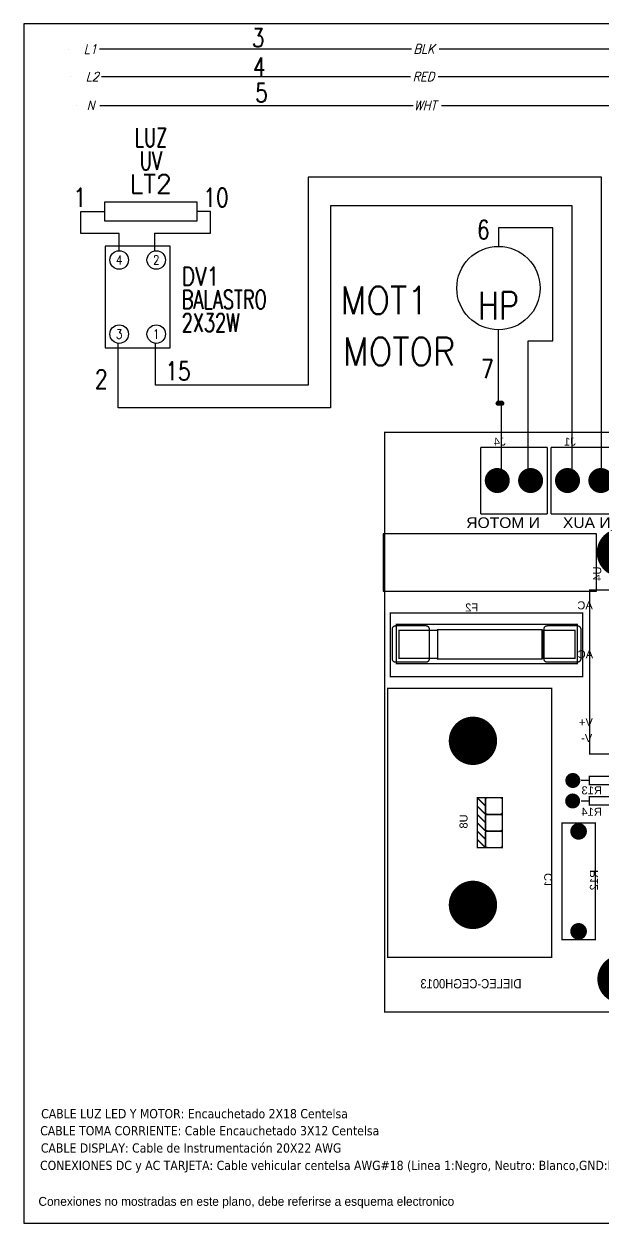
# Model space of a CAD drawing. Header units: inches. Extents: x 15 to 148, y 10 to 111.
# Drawn here: x 126.91 to 134.72, y 94.57 to 110.76 of the extents above; entities that cross this region are included whole.
import ezdxf
from ezdxf.enums import TextEntityAlignment as Align

# ---------------------------------------------------------------- set-up
doc = ezdxf.new("R2010")
doc.units = ezdxf.units.IN
doc.header["$MEASUREMENT"] = 0
for name, color, linetype in [('BLK_12AWG', 7, 'Continuous'), ('DESC', 1, 'Continuous'), ('MISC', 250, 'Continuous'), ('SYMS', 7, 'Continuous'), ('TAGS', 250, 'Continuous'), ('TERMS', 250, 'Continuous'), ('WIREFIXED', 7, 'Continuous')]:
    doc.layers.add(name, color=color, linetype=linetype)
doc.styles.add('SLDTEXTSTYLE0', font='tahoma.ttf')
doc.styles.add('WD', font='romans.shx')

# ---------------------------------------------------------------- blocks, each defined once
blk = doc.blocks.new('HT0_LGENERIC')
at = {"style": 'WD', "oblique": 15, "width": 0.9}
blk.add_attdef('COLOR', text='', height=0.125, dxfattribs=at).set_placement((0, 0), align=Align.MIDDLE_CENTER)
at = {"color": 7, "style": 'WD'}
for tag, p in [('X4_TINY_DOT_DONT_REMOVE', (-0.125, 0)), ('X1_TINY_DOT_DONT_REMOVE', (0.125, 0))]:
    blk.add_attdef(tag, p, '', height=0.0001, dxfattribs=at)
at = {"style": 'WD', "flags": 1}
for tag, p in [('X4TERM01', (-0.125, 0)), ('X1TERM01', (0.125, 0))]:
    blk.add_attdef(tag, p, '', height=0.01, dxfattribs=at)
blk = doc.blocks.new('EPAD')
at = {"const_width": 0.5}
blk.add_lwpolyline([(-0.25, 0, 1), (0.25, 0, 1)], format="xyb", close=True, dxfattribs=at)
blk = doc.blocks.new('CEGHSD')
at = {"const_width": 0.008}
for points in [[(131.8246, 99.4561), (137.1636, 99.4561), (137.1636, 102.9325), (131.8246, 102.9325), (131.8246, 99.4561)], [(131.8246, 99.4561), (137.1636, 99.4561), (137.1636, 102.9325), (131.8246, 102.9325), (131.8246, 99.4561)], [(131.8246, 99.4561), (137.1636, 99.4561), (137.1636, 102.9325), (131.8246, 102.9325), (131.8246, 99.4561)], [(132.4008, 102.8441), (132.4008, 102.4441)], [(132.4008, 102.8441), (132.8008, 102.8441)], [(132.4008, 102.8441), (132.4008, 102.4441)], [(132.4008, 102.8441), (132.8008, 102.8441)], [(132.4008, 102.8441), (132.4008, 102.4441)], [(132.4008, 102.8441), (132.8008, 102.8441)], [(132.8008, 102.8441), (132.8008, 102.4441)], [(132.8008, 102.8441), (132.8008, 102.4441)], [(132.8008, 102.8441), (132.8008, 102.4441)], [(132.8221, 102.8441), (132.8221, 102.4441)], [(132.8221, 102.8441), (133.2221, 102.8441)], [(132.8221, 102.8441), (132.8221, 102.4441)], [(132.8221, 102.8441), (133.2221, 102.8441)], [(132.8221, 102.8441), (132.8221, 102.4441)], [(132.8221, 102.8441), (133.2221, 102.8441)], [(132.4008, 102.4441), (132.8008, 102.4441)], [(132.4008, 102.4441), (132.8008, 102.4441)], [(132.4008, 102.4441), (132.8008, 102.4441)], [(132.8221, 102.4441), (133.2221, 102.4441)], [(132.8221, 102.4441), (133.2221, 102.4441)], [(132.8221, 102.4441), (133.2221, 102.4441)], [(133.0559, 101.0039), (133.2843, 101.0039), (133.2843, 101.9864), (133.0559, 101.9864), (133.0559, 101.0039)], [(133.0559, 101.0039), (133.2843, 101.0039), (133.2843, 101.9864), (133.0559, 101.9864), (133.0559, 101.0039)], [(133.0559, 101.0039), (133.2843, 101.0039), (133.2843, 101.9864), (133.0559, 101.9864), (133.0559, 101.0039)], [(131.8598, 101.4665), (133.0134, 101.4665), (133.0134, 101.8484), (131.8598, 101.8484), (131.8598, 101.4665)], [(131.8598, 101.4665), (133.0134, 101.4665), (133.0134, 101.8484), (131.8598, 101.8484), (131.8598, 101.4665)], [(131.8598, 101.4665), (133.0134, 101.4665), (133.0134, 101.8484), (131.8598, 101.8484), (131.8598, 101.4665)], [(131.8953, 101.5452), (132.9819, 101.5452), (132.9819, 101.7815), (131.8953, 101.7815), (131.8953, 101.5452)], [(131.8953, 101.5452), (132.9819, 101.5452), (132.9819, 101.7815), (131.8953, 101.7815), (131.8953, 101.5452)], [(131.8953, 101.5452), (132.9819, 101.5452), (132.9819, 101.7815), (131.8953, 101.7815), (131.8953, 101.5452)], [(131.911, 101.5767), (132.1433, 101.5767), (132.1433, 101.746), (131.911, 101.746), (131.911, 101.5767)], [(131.911, 101.5767), (132.1433, 101.5767), (132.1433, 101.746), (131.911, 101.746), (131.911, 101.5767)], [(131.911, 101.5767), (132.1433, 101.5767), (132.1433, 101.746), (131.911, 101.746), (131.911, 101.5767)], [(132.1433, 101.5728), (132.7693, 101.5728), (132.7693, 101.75), (132.1433, 101.75), (132.1433, 101.5728)], [(132.1433, 101.5728), (132.7693, 101.5728), (132.7693, 101.75), (132.1433, 101.75), (132.1433, 101.5728)], [(132.1433, 101.5728), (132.7693, 101.5728), (132.7693, 101.75), (132.1433, 101.75), (132.1433, 101.5728)], [(132.7732, 101.5767), (132.9661, 101.5767), (132.9661, 101.746), (132.7732, 101.746), (132.7732, 101.5767)], [(132.7732, 101.5767), (132.9661, 101.5767), (132.9661, 101.746), (132.7732, 101.746), (132.7732, 101.5767)], [(132.7732, 101.5767), (132.9661, 101.5767), (132.9661, 101.746), (132.7732, 101.746), (132.7732, 101.5767)], [(131.8431, 99.7833), (132.8273, 99.7833), (132.8273, 101.3974), (131.8431, 101.3974), (131.8431, 99.7833)], [(131.8431, 99.7833), (132.8273, 99.7833), (132.8273, 101.3974), (131.8431, 101.3974), (131.8431, 99.7833)], [(131.8431, 99.7833), (132.8273, 99.7833), (132.8273, 101.3974), (131.8431, 101.3974), (131.8431, 99.7833)], [(133.0539, 100.8196), (133.3539, 100.8196), (133.3539, 100.8696), (133.0539, 100.8696), (133.0539, 100.8196)], [(133.0539, 100.8196), (133.3539, 100.8196), (133.3539, 100.8696), (133.0539, 100.8696), (133.0539, 100.8196)], [(133.0539, 100.8196), (133.3539, 100.8196), (133.3539, 100.8696), (133.0539, 100.8696), (133.0539, 100.8196)], [(133.0539, 100.8446), (133.0039, 100.8446)], [(133.0539, 100.8446), (133.0039, 100.8446)], [(133.0539, 100.8446), (133.0039, 100.8446)], [(132.4304, 100.4415), (132.5304, 100.4415), (132.5304, 100.7415), (132.4304, 100.7415), (132.4304, 100.4415), (132.3804, 100.4415), (132.3804, 100.7415), (132.4304, 100.7415)], [(132.4304, 100.6915), (132.3804, 100.7415)], [(132.4304, 100.4415), (132.5304, 100.4415), (132.5304, 100.7415), (132.4304, 100.7415), (132.4304, 100.4415), (132.3804, 100.4415), (132.3804, 100.7415), (132.4304, 100.7415)], [(132.4304, 100.6915), (132.3804, 100.7415)], [(132.4304, 100.4415), (132.5304, 100.4415), (132.5304, 100.7415), (132.4304, 100.7415), (132.4304, 100.4415), (132.3804, 100.4415), (132.3804, 100.7415), (132.4304, 100.7415)], [(132.4304, 100.6915), (132.3804, 100.7415)], [(133.0029, 100.7216), (133.0529, 100.7216)], [(133.0029, 100.7216), (133.0529, 100.7216)], [(133.0029, 100.7216), (133.0529, 100.7216)], [(133.0529, 100.6966), (133.3529, 100.6966), (133.3529, 100.7466), (133.0529, 100.7466), (133.0529, 100.6966)], [(133.0529, 100.6966), (133.3529, 100.6966), (133.3529, 100.7466), (133.0529, 100.7466), (133.0529, 100.6966)], [(133.0529, 100.6966), (133.3529, 100.6966), (133.3529, 100.7466), (133.0529, 100.7466), (133.0529, 100.6966)], [(132.4304, 100.6415), (132.3804, 100.6915)], [(132.4304, 100.6415), (132.3804, 100.6915)], [(132.4304, 100.6415), (132.3804, 100.6915)], [(132.4304, 100.5915), (132.3804, 100.6415)], [(132.4304, 100.5915), (132.3804, 100.6415)], [(132.4304, 100.5915), (132.3804, 100.6415)], [(132.4304, 100.5415), (132.3804, 100.5915)], [(132.4304, 100.5415), (132.3804, 100.5915)], [(132.4304, 100.5415), (132.3804, 100.5915)], [(132.8884, 99.8893), (133.0884, 99.8893), (133.0884, 100.5893), (132.8884, 100.5893), (132.8884, 99.8893)], [(132.8884, 99.8893), (133.0884, 99.8893), (133.0884, 100.5893), (132.8884, 100.5893), (132.8884, 99.8893)], [(132.8884, 99.8893), (133.0884, 99.8893), (133.0884, 100.5893), (132.8884, 100.5893), (132.8884, 99.8893)], [(132.4304, 100.4915), (132.3804, 100.5415)], [(132.4304, 100.4915), (132.3804, 100.5415)], [(132.4304, 100.4915), (132.3804, 100.5415)], [(132.4304, 100.4415), (132.3804, 100.4915)], [(132.4304, 100.4415), (132.3804, 100.4915)], [(132.4304, 100.4415), (132.3804, 100.4915)]]:
    blk.add_lwpolyline(points, dxfattribs=at)
blk.add_lwpolyline([(131.8167, 101.9811), (133.0951, 101.9811), (133.0951, 102.3248), (131.8167, 102.3248), (131.8167, 101.9811)])
for points in [[(131.8919, 101.7734), (132.0719, 101.7734), (132.0739, 101.7733), (132.076, 101.773), (132.0779, 101.7725), (132.0797, 101.7718), (132.0815, 101.771), (132.0831, 101.77), (132.0847, 101.7689), (132.0861, 101.7676), (132.0874, 101.7662), (132.0885, 101.7646), (132.0895, 101.763), (132.0903, 101.7612), (132.091, 101.7594), (132.0915, 101.7574), (132.0918, 101.7554), (132.0919, 101.7534), (132.0919, 101.5734), (132.0918, 101.5713), (132.0915, 101.5693), (132.091, 101.5673), (132.0903, 101.5655), (132.0895, 101.5637), (132.0885, 101.5621), (132.0874, 101.5605), (132.0861, 101.5591), (132.0847, 101.5579), (132.0831, 101.5567), (132.0815, 101.5557), (132.0797, 101.5549), (132.0779, 101.5542), (132.076, 101.5538), (132.0739, 101.5535), (132.0719, 101.5534), (131.8919, 101.5534), (131.8898, 101.5535), (131.8878, 101.5538), (131.8858, 101.5542), (131.884, 101.5549), (131.8822, 101.5557), (131.8806, 101.5567), (131.8791, 101.5579), (131.8776, 101.5591), (131.8764, 101.5605), (131.8752, 101.5621), (131.8742, 101.5637), (131.8734, 101.5655), (131.8727, 101.5673), (131.8723, 101.5693), (131.872, 101.5713), (131.8719, 101.5734), (131.8719, 101.7534), (131.872, 101.7554), (131.8723, 101.7574), (131.8727, 101.7594), (131.8734, 101.7612), (131.8742, 101.763), (131.8752, 101.7646), (131.8764, 101.7662), (131.8776, 101.7676), (131.8791, 101.7689), (131.8806, 101.77), (131.8822, 101.771), (131.884, 101.7718), (131.8858, 101.7725), (131.8878, 101.773), (131.8898, 101.7733), (131.8919, 101.7734)], [(132.8013, 101.7734), (132.9813, 101.7734), (132.9834, 101.7733), (132.9854, 101.773), (132.9873, 101.7725), (132.9892, 101.7718), (132.9909, 101.771), (132.9926, 101.77), (132.9941, 101.7689), (132.9955, 101.7676), (132.9968, 101.7662), (132.998, 101.7646), (132.9989, 101.763), (132.9998, 101.7612), (133.0004, 101.7594), (133.0009, 101.7574), (133.0012, 101.7554), (133.0013, 101.7534), (133.0013, 101.5734), (133.0012, 101.5713), (133.0009, 101.5693), (133.0004, 101.5673), (132.9998, 101.5655), (132.9989, 101.5637), (132.998, 101.5621), (132.9968, 101.5605), (132.9955, 101.5591), (132.9941, 101.5579), (132.9926, 101.5567), (132.9909, 101.5557), (132.9892, 101.5549), (132.9873, 101.5542), (132.9854, 101.5538), (132.9834, 101.5535), (132.9813, 101.5534), (132.8013, 101.5534), (132.7992, 101.5535), (132.7972, 101.5538), (132.7953, 101.5542), (132.7934, 101.5549), (132.7917, 101.5557), (132.79, 101.5567), (132.7885, 101.5579), (132.7871, 101.5591), (132.7858, 101.5605), (132.7847, 101.5621), (132.7837, 101.5637), (132.7829, 101.5655), (132.7822, 101.5673), (132.7817, 101.5693), (132.7814, 101.5713), (132.7813, 101.5734), (132.7813, 101.7534), (132.7814, 101.7554), (132.7817, 101.7574), (132.7822, 101.7594), (132.7829, 101.7612), (132.7837, 101.763), (132.7847, 101.7646), (132.7858, 101.7662), (132.7871, 101.7676), (132.7885, 101.7689), (132.79, 101.77), (132.7917, 101.771), (132.7934, 101.7718), (132.7953, 101.7725), (132.7972, 101.773), (132.7992, 101.7733), (132.8013, 101.7734)], [(132.4304, 100.6515), (132.4304, 100.7315), (132.4304, 100.7326), (132.4306, 100.7336), (132.4308, 100.7345), (132.4311, 100.7355), (132.4315, 100.7363), (132.432, 100.7372), (132.4326, 100.7379), (132.4333, 100.7386), (132.434, 100.7393), (132.4347, 100.7398), (132.4355, 100.7403), (132.4364, 100.7407), (132.4374, 100.7411), (132.4383, 100.7413), (132.4393, 100.7415), (132.4404, 100.7415), (132.5204, 100.7415), (132.5214, 100.7415), (132.5224, 100.7413), (132.5234, 100.7411), (132.5243, 100.7407), (132.5252, 100.7403), (132.526, 100.7398), (132.5268, 100.7393), (132.5275, 100.7386), (132.5281, 100.7379), (132.5287, 100.7372), (132.5292, 100.7363), (132.5296, 100.7355), (132.5299, 100.7345), (132.5302, 100.7336), (132.5303, 100.7326), (132.5304, 100.7315), (132.5304, 100.6515), (132.5303, 100.6505), (132.5302, 100.6495), (132.5299, 100.6485), (132.5296, 100.6476), (132.5292, 100.6467), (132.5287, 100.6459), (132.5281, 100.6451), (132.5275, 100.6444), (132.5268, 100.6438), (132.526, 100.6432), (132.5252, 100.6427), (132.5243, 100.6423), (132.5234, 100.642), (132.5224, 100.6417), (132.5214, 100.6416), (132.5204, 100.6415), (132.4404, 100.6415), (132.4393, 100.6416), (132.4383, 100.6417), (132.4374, 100.642), (132.4364, 100.6423), (132.4355, 100.6427), (132.4347, 100.6432), (132.434, 100.6438), (132.4333, 100.6444), (132.4326, 100.6451), (132.432, 100.6459), (132.4315, 100.6467), (132.4311, 100.6476), (132.4308, 100.6485), (132.4306, 100.6495), (132.4304, 100.6505), (132.4304, 100.6515)], [(132.4304, 100.5515), (132.4304, 100.6315), (132.4304, 100.6326), (132.4306, 100.6336), (132.4308, 100.6345), (132.4311, 100.6355), (132.4315, 100.6363), (132.432, 100.6372), (132.4326, 100.6379), (132.4333, 100.6386), (132.434, 100.6393), (132.4347, 100.6398), (132.4355, 100.6403), (132.4364, 100.6407), (132.4374, 100.6411), (132.4383, 100.6413), (132.4393, 100.6415), (132.4404, 100.6415), (132.5204, 100.6415), (132.5214, 100.6415), (132.5224, 100.6413), (132.5234, 100.6411), (132.5243, 100.6407), (132.5252, 100.6403), (132.526, 100.6398), (132.5268, 100.6393), (132.5275, 100.6386), (132.5281, 100.6379), (132.5287, 100.6372), (132.5292, 100.6363), (132.5296, 100.6355), (132.5299, 100.6345), (132.5302, 100.6336), (132.5303, 100.6326), (132.5304, 100.6315), (132.5304, 100.5515), (132.5303, 100.5505), (132.5302, 100.5495), (132.5299, 100.5485), (132.5296, 100.5476), (132.5292, 100.5467), (132.5287, 100.5459), (132.5281, 100.5451), (132.5275, 100.5444), (132.5268, 100.5438), (132.526, 100.5432), (132.5252, 100.5427), (132.5243, 100.5423), (132.5234, 100.542), (132.5224, 100.5417), (132.5214, 100.5416), (132.5204, 100.5415), (132.4404, 100.5415), (132.4393, 100.5416), (132.4383, 100.5417), (132.4374, 100.542), (132.4364, 100.5423), (132.4355, 100.5427), (132.4347, 100.5432), (132.434, 100.5438), (132.4333, 100.5444), (132.4326, 100.5451), (132.432, 100.5459), (132.4315, 100.5467), (132.4311, 100.5476), (132.4308, 100.5485), (132.4306, 100.5495), (132.4304, 100.5505), (132.4304, 100.5515)], [(132.4304, 100.4515), (132.4304, 100.5315), (132.4304, 100.5326), (132.4306, 100.5336), (132.4308, 100.5345), (132.4311, 100.5355), (132.4315, 100.5363), (132.432, 100.5372), (132.4326, 100.5379), (132.4333, 100.5386), (132.434, 100.5393), (132.4347, 100.5398), (132.4355, 100.5403), (132.4364, 100.5407), (132.4374, 100.5411), (132.4383, 100.5413), (132.4393, 100.5415), (132.4404, 100.5415), (132.5204, 100.5415), (132.5214, 100.5415), (132.5224, 100.5413), (132.5234, 100.5411), (132.5243, 100.5407), (132.5252, 100.5403), (132.526, 100.5398), (132.5268, 100.5393), (132.5275, 100.5386), (132.5281, 100.5379), (132.5287, 100.5372), (132.5292, 100.5363), (132.5296, 100.5355), (132.5299, 100.5345), (132.5302, 100.5336), (132.5303, 100.5326), (132.5304, 100.5315), (132.5304, 100.4515), (132.5303, 100.4505), (132.5302, 100.4495), (132.5299, 100.4485), (132.5296, 100.4476), (132.5292, 100.4467), (132.5287, 100.4459), (132.5281, 100.4451), (132.5275, 100.4444), (132.5268, 100.4438), (132.526, 100.4432), (132.5252, 100.4427), (132.5243, 100.4423), (132.5234, 100.442), (132.5224, 100.4417), (132.5214, 100.4416), (132.5204, 100.4415), (132.4404, 100.4415), (132.4393, 100.4416), (132.4383, 100.4417), (132.4374, 100.442), (132.4364, 100.4423), (132.4355, 100.4427), (132.4347, 100.4432), (132.434, 100.4438), (132.4333, 100.4444), (132.4326, 100.4451), (132.432, 100.4459), (132.4315, 100.4467), (132.4311, 100.4476), (132.4308, 100.4485), (132.4306, 100.4495), (132.4304, 100.4505), (132.4304, 100.4515)]]:
    blk.add_lwpolyline(points, close=True)
for p, xscale, yscale in [((132.5008, 102.6441), 0.15, 0.15), ((132.7008, 102.6441), 0.15, 0.15), ((132.9221, 102.6441), 0.15, 0.15), ((133.1221, 102.6441), 0.15, 0.15), ((133.2423, 102.212), 0.29, 0.29), ((132.3549, 101.0825), 0.29, 0.29), ((132.9539, 100.8446), 0.09, 0.09), ((132.9529, 100.7216), 0.09, 0.09), ((132.9884, 100.5393), 0.1, 0.1), ((132.3549, 100.0982), 0.29, 0.29), ((132.9884, 99.9393), 0.1, 0.1), ((133.2462, 99.6529), 0.29, 0.29)]:
    blk.add_blockref('EPAD', p, dxfattribs=dict(xscale=xscale, yscale=yscale))
at = {"text_generation_flag": 2}
for s, height, width, p in [('J4', 0.048, 1.041667, (132.5508, 102.8541)), ('J4', 0.048, 1.041667, (132.5508, 102.8541)), ('J4', 0.048, 1.041667, (132.5508, 102.8541)), ('J1', 0.048, 1.041667, (132.9721, 102.8541)), ('J1', 0.048, 1.041667, (132.9721, 102.8541)), ('J1', 0.048, 1.041667, (132.9721, 102.8541)), ('N MOTOR', 0.064, 1.09375, (132.7568, 102.3593)), ('N AUX', 0.064, 1.09375, (133.1807, 102.3593)), ('F2', 0.048, 1.041667, (132.3866, 101.8584)), ('F2', 0.048, 1.041667, (132.3866, 101.8584)), ('F2', 0.048, 1.041667, (132.3866, 101.8584)), ('AC', 0.048, 1.041667, (133.0738, 101.8712)), ('AC', 0.048, 1.041667, (133.0738, 101.8712)), ('AC', 0.048, 1.041667, (133.0738, 101.8712)), ('AC', 0.048, 1.041667, (133.0757, 101.5779)), ('AC', 0.048, 1.041667, (133.0757, 101.5779)), ('AC', 0.048, 1.041667, (133.0757, 101.5779)), ('V+', 0.048, 1.041667, (133.0742, 101.1702)), ('V+', 0.048, 1.041667, (133.0742, 101.1702)), ('V+', 0.048, 1.041667, (133.0742, 101.1702)), ('V-', 0.048, 1.041667, (133.0703, 101.0757)), ('V-', 0.048, 1.041667, (133.0703, 101.0757)), ('V-', 0.048, 1.041667, (133.0703, 101.0757)), ('R13', 0.048, 1.041667, (133.1289, 100.7616)), ('R13', 0.048, 1.041667, (133.1289, 100.7616)), ('R13', 0.048, 1.041667, (133.1289, 100.7616)), ('R14', 0.048, 1.041667, (133.1279, 100.6326)), ('R14', 0.048, 1.041667, (133.1279, 100.6326)), ('R14', 0.048, 1.041667, (133.1279, 100.6326)), ('DIELEC-CEGH0013', 0.056, 0.892857, (132.6456, 99.5973))]:
    blk.add_text(s, height=height, dxfattribs=dict(at, width=width)).set_placement(p)
at = {"text_generation_flag": 2, "width": 1.041667}
for s, p in [('U4', (133.1239, 102.1278)), ('U4', (133.1239, 102.1278)), ('U4', (133.1239, 102.1278)), ('U8', (132.3224, 100.6415)), ('U8', (132.3224, 100.6415)), ('U8', (132.3224, 100.6415)), ('C1', (132.8304, 100.2893)), ('C1', (132.8304, 100.2893)), ('C1', (132.8304, 100.2893)), ('R12', (133.1041, 100.3082)), ('R12', (133.1041, 100.3082)), ('R12', (133.1041, 100.3082))]:
    blk.add_text(s, height=0.048, rotation=90, dxfattribs=at).set_placement(p)
blk = doc.blocks.new('VMO12')
blk.add_circle((0, 0), 0.1875)
at = {"style": 'WD'}
for tag, p, width in [('INST', (0.318, 0.2634), 0.7), ('LOC', (0.318, 0.0938), 0.7), ('TAG1', (0.3125, -0.0789), 0.9), ('DESC1', (0.3135, -0.268), 0.9), ('DESC2', (0.3135, -0.4243), 0.9), ('DESC3', (0.3135, -0.5805), 0.9), ('RATING3', (0.3135, -0.7368), 0.8), ('RATING4', (0.3135, -0.893), 0.8), ('WDTAGALT', (0.3125, -1.0625), 0.7)]:
    blk.add_attdef(tag, p, '', height=0.125, dxfattribs=dict(at, width=width))
at = {"linetype": 'Continuous', "style": 'WD', "flags": 8}
for tag, p in [('TERM01', (-0.0312, 0.2125)), ('TERM03', (-0.2188, -0.1351))]:
    blk.add_attdef(tag, text='', height=0.125, dxfattribs=at).set_placement(p, align=Align.RIGHT)
at = {"style": 'WD', "flags": 9}
blk.add_attdef('FAMILY', text='', height=0.01, dxfattribs=at).set_placement((-0.0053, 0.1698), align=Align.CENTER)
at = {"linetype": 'Continuous', "style": 'WD', "flags": 1}
for tag, p in [('CAT', (0, 0.1593)), ('MFG', (0, 0.1404))]:
    blk.add_attdef(tag, text='', height=0.01, dxfattribs=at).set_placement(p, align=Align.MIDDLE)
at = {"color": 7, "style": 'WD', "flags": 1}
for tag, p in [('X2TERM01', (0, 0.1875)), ('X8TERM02', (0, -0.1875))]:
    blk.add_attdef(tag, p, '', height=0.0125, dxfattribs=at)
at = {"style": 'WD', "width": 0.8}
blk.add_attdef('RATING1', text='', height=0.125, dxfattribs=at).set_placement((0, 0), align=Align.CENTER)
at = {"linetype": 'Continuous', "style": 'WD', "flags": 9}
blk.add_attdef('ASSYCODE', text='', height=0.01, dxfattribs=at).set_placement((0, 0.125), align=Align.CENTER)
at = {"style": 'WD', "width": 0.8}
blk.add_attdef('RATING2', text='', height=0.125, dxfattribs=at).set_placement((0, -0.0165), align=Align.TOP_CENTER)
at = {"style": 'WD', "flags": 1}
blk.add_attdef('X0TERM03', (-0.1384, -0.1265), '', height=0.0125, dxfattribs=at)
at = {"linetype": 'Continuous', "style": 'WD', "flags": 8}
blk.add_attdef('TERM02', text='', height=0.125, dxfattribs=at).set_placement((-0.0312, -0.2094), align=Align.TOP_RIGHT)
blk = doc.blocks.new('WDDOT')
for radius in [0.03, 0.0187, 0.00929]:
    blk.add_circle((0, 0), radius)
blk = doc.blocks.new('WD_WNH')
at = {"linetype": 'Continuous', "style": 'WD', "width": 0.8}
blk.add_attdef('WIRENO', text='', height=0.125, dxfattribs=at).set_placement((0, 0.0625), align=Align.CENTER)
at = {"style": 'WD', "flags": 1}
for tag, p in [('W01USER', (0, 0.0781)), ('W02USER', (0, 0.0703)), ('W03USER', (0, 0.0625)), ('W04USER', (0, 0.0547)), ('W05USER', (0, 0.0469)), ('W06USER', (0, 0.0391)), ('W07USER', (0, 0.0312)), ('W08USER', (0, 0.0234)), ('W09USER', (0, 0.0156)), ('W10USER', (0, 0.0078))]:
    blk.add_attdef(tag, text='', height=0.005, dxfattribs=at).set_placement(p, align=Align.CENTER)
blk = doc.blocks.new('WD_WNV')
at = {"style": 'WD', "flags": 1}
for tag, p in [('W01USER', (-0.0625, 0.0938)), ('W02USER', (-0.0625, 0.0859)), ('W03USER', (-0.0625, 0.0781)), ('W04USER', (-0.0625, 0.0703)), ('W05USER', (-0.0625, 0.0625)), ('W06USER', (-0.0625, 0.0547)), ('W07USER', (-0.0625, 0.0469)), ('W08USER', (-0.0625, 0.0391)), ('W09USER', (-0.0625, 0.0312)), ('W10USER', (-0.0625, 0.0234))]:
    blk.add_attdef(tag, text='', height=0.005, dxfattribs=at).set_placement(p, align=Align.CENTER)
at = {"linetype": 'Continuous', "style": 'WD', "width": 0.8}
blk.add_attdef('WIRENO', text='', height=0.125, dxfattribs=at).set_placement((-0.05, 0), align=Align.MIDDLE_RIGHT)
blk = doc.blocks.new('VDV1TFL')
for p, q in [((-0.3438, 0.3438), (-0.3438, -0.3438)), ((0.0938, 0.3438), (-0.3438, 0.3438)), ((0.0938, -0.3438), (0.0938, 0.3438)), ((-0.3438, -0.3438), (0.0938, -0.3438))]:
    blk.add_line(p, q)
for centre in [(-0.25, 0.25), (0, 0.25), (-0.25, -0.25), (0, -0.25)]:
    blk.add_circle(centre, 0.0625)
at = {"style": 'WD', "width": 0.7}
for tag, p in [('INST', (-0.1195, 0.5446)), ('LOC', (-0.1195, 0.375)), ('RATING2', (-0.125, -0.1562))]:
    blk.add_attdef(tag, text='', height=0.125, dxfattribs=at).set_placement(p, align=Align.CENTER)
at = {"style": 'WD', "flags": 1}
for tag, p in [('X2TERM04', (-0.25, 0.3125)), ('X2TERM02', (0, 0.3125)), ('X4TERM04', (-0.3125, 0.25)), ('X1TERM02', (0.0625, 0.25)), ('X4TERM03', (-0.3125, -0.25)), ('X1TERM01', (0.0625, -0.25)), ('X8TERM03', (-0.25, -0.3125)), ('X8TERM01', (0, -0.3125))]:
    blk.add_attdef(tag, p, '', height=0.0125, dxfattribs=at)
at = {"linetype": 'Continuous', "style": 'WD', "width": 0.8, "flags": 8}
for tag, p in [('TERM04', (-0.25, 0.25)), ('TERM02', (0, 0.25)), ('TERM03', (-0.25, -0.25)), ('TERM01', (0, -0.25))]:
    blk.add_attdef(tag, text='', height=0.0625, dxfattribs=at).set_placement(p, align=Align.MIDDLE)
at = {"style": 'WD'}
for tag, p, width in [('TAG1', (0.1719, 0.0774), 0.8), ('DESC1', (0.1719, -0.0789), 0.7), ('DESC2', (0.1719, -0.2351), 0.7), ('XREF', (0.1719, -0.3914), 0.7)]:
    blk.add_attdef(tag, p, '', height=0.125, dxfattribs=dict(at, width=width))
at = {"style": 'WD', "width": 0.7}
blk.add_attdef('RATING1', text='', height=0.125, dxfattribs=at).set_placement((-0.125, 0.0625), align=Align.MIDDLE)
at = {"style": 'WD', "flags": 9}
blk.add_attdef('FAMILY', text='', height=0.01, dxfattribs=at).set_placement((-0.1303, -0.0802), align=Align.CENTER)
at = {"linetype": 'Continuous', "style": 'WD', "flags": 9}
blk.add_attdef('ASSYCODE', text='', height=0.01, dxfattribs=at).set_placement((-0.125, -0.125), align=Align.CENTER)
at = {"linetype": 'Continuous', "style": 'WD', "flags": 1}
for tag, p in [('MFG', (-0.125, -0.1096)), ('CAT', (-0.125, -0.0907))]:
    blk.add_attdef(tag, text='', height=0.01, dxfattribs=at).set_placement(p, align=Align.MIDDLE)
blk = doc.blocks.new('HLT1ENC')
for p, q in [((-0.3125, 0.0625), (-0.3125, -0.0625)), ((0.3125, 0.0625), (-0.3125, 0.0625)), ((0.3125, -0.0625), (0.3125, 0.0625)), ((-0.3125, -0.0625), (0.3125, -0.0625))]:
    blk.add_line(p, q)
at = {"style": 'WD', "width": 0.7}
for tag, p in [('INST', (0, 0.7633)), ('LOC', (0, 0.5937)), ('DESC1', (0, 0.4375)), ('DESC2', (0, 0.2812))]:
    blk.add_attdef(tag, text='', height=0.125, dxfattribs=at).set_placement(p, align=Align.CENTER)
at = {"style": 'WD'}
blk.add_attdef('TAG1', text='', height=0.125, dxfattribs=at).set_placement((0, 0.125), align=Align.CENTER)
for tag, p, height, flags in [('FAMILY', (0.3297, 0.1523), 0.01, 9), ('X4TERM01', (-0.3125, 0), 0.0125, 1), ('X1TERM02', (0.3125, 0), 0.0125, 1)]:
    blk.add_attdef(tag, p, '', height=height, dxfattribs=dict(at, flags=flags))
at = {"linetype": 'Continuous', "style": 'WD', "flags": 9}
for tag, p in [('ASSYCODE', (0.355, 0.0714)), ('MFG', (0.3528, 0.0887)), ('CAT', (0.3547, 0.1082))]:
    blk.add_attdef(tag, text='', height=0.01, dxfattribs=at).set_placement(p, align=Align.CENTER)
at = {"linetype": 'Continuous', "style": 'WD', "flags": 8}
blk.add_attdef('TERM01', text='', height=0.125, dxfattribs=at).set_placement((-0.4062, -0.0314), align=Align.TOP_RIGHT)
blk.add_attdef('TERM02', text='', height=0.125, dxfattribs=at).set_placement((0.4062, -0.0314), align=Align.TOP_LEFT)

msp = doc.modelspace()

# ---------------------------------------------------------------- linework, layer by layer
at = {"color": 7, "linetype": 'Continuous'}
for p, q in [((147.66, 110.759), (126.91, 110.759)), ((126.91, 110.759), (126.91, 94.574)), ((126.91, 94.574), (147.66, 94.574))]:
    msp.add_line(p, q, dxfattribs=at)
at = {"layer": 'BLK_12AWG'}
for p, q in [((127.93, 110.422), (132.139, 110.422)), ((132.513, 110.422), (146.543, 110.422)), ((127.958, 110.048), (132.125, 110.048)), ((132.498, 110.048), (146.543, 110.048)), ((127.934, 109.66), (132.161, 109.66)), ((132.546, 109.66), (146.551, 109.66)), ((134.703, 108.691), (130.744, 108.691)), ((130.744, 108.691), (130.744, 105.885)), ((134.703, 104.624), (134.703, 108.691)), ((134.308, 108.305), (131.048, 108.305)), ((131.048, 108.305), (131.048, 105.577)), ((134.308, 104.654), (134.308, 108.305)), ((127.679, 107.932), (127.679, 108.227)), ((127.679, 108.227), (127.997, 108.227)), ((129.429, 108.227), (129.247, 108.227)), ((129.429, 107.935), (129.429, 108.227)), ((134.045, 108.007), (133.313, 108.007)), ((133.313, 108.007), (133.313, 107.757)), ((134.045, 106.481), (134.045, 108.007)), ((128.195, 107.932), (127.679, 107.932)), ((128.195, 107.698), (128.195, 107.932)), ((128.672, 107.935), (128.672, 107.698)), ((128.672, 107.935), (129.429, 107.935)), ((133.313, 105.639), (133.313, 106.632)), ((128.181, 105.577), (128.181, 106.448)), ((128.687, 105.885), (128.687, 106.448)), ((133.714, 104.675), (133.714, 106.481)), ((133.714, 106.481), (134.045, 106.481)), ((130.744, 105.885), (128.687, 105.885)), ((131.048, 105.577), (128.181, 105.577)), ((133.353, 105.639), (133.313, 105.639)), ((133.353, 104.645), (133.353, 105.639))]:
    msp.add_line(p, q, dxfattribs=at)

# ---------------------------------------------------------------- block references
at = {"layer": 'BLK_12AWG', "xscale": 2.25, "yscale": 2.25, "zscale": 2.25}
msp.add_blockref('CEGHSD', (-164.83, -126.353), dxfattribs=at)
at = {"layer": 'SYMS'}
ref = msp.add_blockref('HT0_LGENERIC', (127.805, 110.42), dxfattribs=at)
ref.add_attrib('X1_TINY_DOT_DONT_REMOVE', '.', (128.105, 110.42), dxfattribs={"layer": 'MISC', "color": 7, "height": 0.0001, "style": 'WD'})
ref.add_attrib('X4_TINY_DOT_DONT_REMOVE', '.', (127.517, 110.42), dxfattribs={"layer": 'MISC', "color": 7, "height": 0.0001, "style": 'WD'})
ref.add_attrib('COLOR', 'L1', dxfattribs={"layer": 'MISC', "height": 0.125, "style": 'WD', "oblique": 15, "width": 0.9}).set_placement((127.805, 110.42), align=Align.MIDDLE_CENTER)
ref = msp.add_blockref('HT0_LGENERIC', (132.309, 110.422), dxfattribs=at)
ref.add_attrib('X1_TINY_DOT_DONT_REMOVE', '.', (132.513, 110.422), dxfattribs={"layer": 'MISC', "color": 7, "height": 0.0001, "style": 'WD'})
ref.add_attrib('X4_TINY_DOT_DONT_REMOVE', '.', (132.139, 110.422), dxfattribs={"layer": 'MISC', "color": 7, "height": 0.0001, "style": 'WD'})
ref.add_attrib('COLOR', 'BLK', dxfattribs={"layer": 'MISC', "height": 0.125, "style": 'WD', "oblique": 15, "width": 0.9}).set_placement((132.309, 110.422), align=Align.MIDDLE_CENTER)
ref = msp.add_blockref('HT0_LGENERIC', (127.833, 110.048), dxfattribs=at)
ref.add_attrib('X1_TINY_DOT_DONT_REMOVE', '.', (128.132, 110.048), dxfattribs={"layer": 'MISC', "color": 7, "height": 0.0001, "style": 'WD'})
ref.add_attrib('X4_TINY_DOT_DONT_REMOVE', '.', (127.544, 110.048), dxfattribs={"layer": 'MISC', "color": 7, "height": 0.0001, "style": 'WD'})
ref.add_attrib('COLOR', 'L2', dxfattribs={"layer": 'MISC', "height": 0.125, "style": 'WD', "oblique": 15, "width": 0.9}).set_placement((127.833, 110.048), align=Align.MIDDLE_CENTER)
ref = msp.add_blockref('HT0_LGENERIC', (132.301, 110.048), dxfattribs=at)
ref.add_attrib('X1_TINY_DOT_DONT_REMOVE', '.', (132.498, 110.048), dxfattribs={"layer": 'MISC', "color": 7, "height": 0.0001, "style": 'WD'})
ref.add_attrib('X4_TINY_DOT_DONT_REMOVE', '.', (132.125, 110.048), dxfattribs={"layer": 'MISC', "color": 7, "height": 0.0001, "style": 'WD'})
ref.add_attrib('COLOR', 'RED', dxfattribs={"layer": 'MISC', "height": 0.125, "style": 'WD', "oblique": 15, "width": 0.9}).set_placement((132.301, 110.048), align=Align.MIDDLE_CENTER)
ref = msp.add_blockref('HT0_LGENERIC', (127.809, 109.661), dxfattribs=at)
ref.add_attrib('X1_TINY_DOT_DONT_REMOVE', '.', (128.02, 109.661), dxfattribs={"layer": 'MISC', "color": 7, "height": 0.0001, "style": 'WD'})
ref.add_attrib('X4_TINY_DOT_DONT_REMOVE', '.', (127.62, 109.661), dxfattribs={"layer": 'MISC', "color": 7, "height": 0.0001, "style": 'WD'})
ref.add_attrib('COLOR', 'N', dxfattribs={"layer": 'MISC', "height": 0.125, "style": 'WD', "oblique": 15, "width": 0.9}).set_placement((127.809, 109.661), align=Align.MIDDLE_CENTER)
ref = msp.add_blockref('HT0_LGENERIC', (132.324, 109.66), dxfattribs=at)
ref.add_attrib('X1_TINY_DOT_DONT_REMOVE', '.', (132.546, 109.66), dxfattribs={"layer": 'MISC', "color": 7, "height": 0.0001, "style": 'WD'})
ref.add_attrib('X4_TINY_DOT_DONT_REMOVE', '.', (132.161, 109.66), dxfattribs={"layer": 'MISC', "color": 7, "height": 0.0001, "style": 'WD'})
ref.add_attrib('COLOR', 'WHT', dxfattribs={"layer": 'MISC', "height": 0.125, "style": 'WD', "oblique": 15, "width": 0.9}).set_placement((132.324, 109.66), align=Align.MIDDLE_CENTER)
ref = msp.add_blockref('HLT1ENC', (128.622, 108.227), dxfattribs=dict(at, xscale=2, yscale=2, zscale=2))
ref.add_attrib('DESC2', 'UV', dxfattribs={"layer": 'DESC', "height": 0.25, "style": 'WD', "width": 0.7}).set_placement((128.622, 108.789), align=Align.CENTER)
ref.add_attrib('DESC1', 'LUZ', dxfattribs={"layer": 'DESC', "height": 0.25, "style": 'WD', "width": 0.7}).set_placement((128.622, 109.102), align=Align.CENTER)
ref.add_attrib('TAG1', 'LT2', dxfattribs={"layer": 'TAGS', "height": 0.25, "style": 'WD'}).set_placement((128.622, 108.477), align=Align.CENTER)
ref = msp.add_blockref('VDV1TFL', (128.695, 107.073), dxfattribs=dict(at, xscale=2, yscale=2, zscale=2))
ref.add_attrib('TERM03', '3', dxfattribs={"layer": 'TERMS', "linetype": 'Continuous', "height": 0.125, "style": 'WD', "width": 0.8, "flags": 8}).set_placement((128.195, 106.573), align=Align.MIDDLE)
ref.add_attrib('DESC1', 'BALASTRO', (129.039, 106.916), dxfattribs={"layer": 'DESC', "height": 0.25, "style": 'WD', "width": 0.7})
ref.add_attrib('DESC2', '2X32W', (129.039, 106.603), dxfattribs={"layer": 'DESC', "height": 0.25, "style": 'WD', "width": 0.7})
ref.add_attrib('TERM04', '4', dxfattribs={"layer": 'TERMS', "linetype": 'Continuous', "height": 0.125, "style": 'WD', "width": 0.8, "flags": 8}).set_placement((128.195, 107.573), align=Align.MIDDLE)
ref.add_attrib('TERM02', '2', dxfattribs={"layer": 'TERMS', "linetype": 'Continuous', "height": 0.125, "style": 'WD', "width": 0.8, "flags": 8}).set_placement((128.695, 107.573), align=Align.MIDDLE)
ref.add_attrib('TERM01', '1', dxfattribs={"layer": 'TERMS', "linetype": 'Continuous', "height": 0.125, "style": 'WD', "width": 0.8, "flags": 8}).set_placement((128.695, 106.573), align=Align.MIDDLE)
ref.add_attrib('TAG1', 'DV1', (129.039, 107.228), dxfattribs={"layer": 'TAGS', "height": 0.25, "style": 'WD', "width": 0.8})
ref = msp.add_blockref('VMO12', (133.313, 107.194), dxfattribs=dict(at, xscale=3, yscale=3, zscale=3))
ref.add_attrib('RATING2', 'HP', dxfattribs={"layer": 'MISC', "height": 0.375, "style": 'WD', "width": 0.8}).set_placement((133.313, 107.145), align=Align.TOP_CENTER)
ref.add_attrib('DESC1', 'MOTOR', (131.215, 106.15), dxfattribs={"layer": 'DESC', "height": 0.375, "style": 'WD', "width": 0.9})
ref.add_attrib('TAG1', 'MOT1', (131.184, 106.842), dxfattribs={"layer": 'TAGS', "height": 0.375, "style": 'WD', "width": 0.9})
for p in [(133.313, 105.639), (133.353, 105.639)]:
    msp.add_blockref('WDDOT', p, dxfattribs=at)
at = {"layer": 'WIREFIXED'}
ref = msp.add_blockref('WD_WNH', (130.07, 110.324), dxfattribs=dict(at, xscale=2, yscale=2, zscale=2))
ref.add_attrib('WIRENOF', '3', dxfattribs={"linetype": 'Continuous', "height": 0.25, "style": 'WD', "width": 0.8}).set_placement((130.07, 110.449), align=Align.CENTER)
ref = msp.add_blockref('WD_WNH', (130.084, 109.93), dxfattribs=dict(at, xscale=2, yscale=2, zscale=2))
ref.add_attrib('WIRENOF', '4', dxfattribs={"linetype": 'Continuous', "height": 0.25, "style": 'WD', "width": 0.8}).set_placement((130.084, 110.055), align=Align.CENTER)
ref = msp.add_blockref('WD_WNH', (130.115, 109.58), dxfattribs=dict(at, xscale=2, yscale=2, zscale=2))
ref.add_attrib('WIRENOF', '5', dxfattribs={"linetype": 'Continuous', "height": 0.25, "style": 'WD', "width": 0.8}).set_placement((130.115, 109.705), align=Align.CENTER)
ref = msp.add_blockref('WD_WNV', (127.849, 108.417), dxfattribs=dict(at, xscale=2, yscale=2, zscale=2))
ref.add_attrib('WIRENOF', '1', dxfattribs={"linetype": 'Continuous', "height": 0.25, "style": 'WD', "width": 0.8}).set_placement((127.749, 108.417), align=Align.MIDDLE_RIGHT)
ref = msp.add_blockref('WD_WNH', (129.5, 108.667), dxfattribs=dict(at, xscale=2, yscale=2, zscale=2))
ref.add_attrib('WIRENOF', '10', dxfattribs={"linetype": 'Continuous', "height": 0.25, "style": 'WD', "width": 0.8}).set_placement((129.5, 108.542), align=Align.TOP_CENTER)
ref = msp.add_blockref('WD_WNV', (133.296, 107.983), dxfattribs=dict(at, xscale=2, yscale=2, zscale=2))
ref.add_attrib('WIRENOF', '6', dxfattribs={"linetype": 'Continuous', "height": 0.25, "style": 'WD', "width": 0.8}).set_placement((133.196, 107.983), align=Align.MIDDLE_RIGHT)
ref = msp.add_blockref('WD_WNV', (129.26, 106.075), dxfattribs=dict(at, xscale=2, yscale=2, zscale=2))
ref.add_attrib('WIRENOF', '15', dxfattribs={"linetype": 'Continuous', "height": 0.25, "style": 'WD', "width": 0.8}).set_placement((129.16, 106.075), align=Align.MIDDLE_RIGHT)
ref = msp.add_blockref('WD_WNV', (133.349, 106.105), dxfattribs=dict(at, xscale=2, yscale=2, zscale=2))
ref.add_attrib('WIRENOF', '7', dxfattribs={"linetype": 'Continuous', "height": 0.25, "style": 'WD', "width": 0.8}).set_placement((133.249, 106.105), align=Align.MIDDLE_RIGHT)
ref = msp.add_blockref('WD_WNV', (128.139, 105.965), dxfattribs=dict(at, xscale=2, yscale=2, zscale=2))
ref.add_attrib('WIRENOF', '2', dxfattribs={"linetype": 'Continuous', "height": 0.25, "style": 'WD', "width": 0.8}).set_placement((128.039, 105.965), align=Align.MIDDLE_RIGHT)

# ---------------------------------------------------------------- texts
at = {"color": 7, "linetype": 'Continuous', "lineweight": 0, "char_height": 0.1245, "attachment_point": 1, "style": 'SLDTEXTSTYLE0'}
for s, insert in [('CABLE LUZ LED Y MOTOR: Encauchetado 2X18 Centelsa', (127.142, 96.112)), ('CABLE TOMA CORRIENTE: Cable Encauchetado 3X12 Centelsa', (127.129, 95.882)), ('CABLE DISPLAY: Cable de Instrumentación 20X22 AWG', (127.138, 95.649)), ('CONEXIONES DC y AC TARJETA: Cable vehicular centelsa AWG#18 (Linea 1:Negro, Neutro: Blanco,GND:Negro, +VDC:Rojo)', (127.127, 95.414))]:
    msp.add_mtext(s, dxfattribs=dict(at, insert=insert))
at = {"insert": (127.105, 94.926), "char_height": 0.12, "attachment_point": 1}
msp.add_mtext_dynamic_manual_height_columns('Conexiones no mostradas en este plano, debe referirse a esquema electronico', width=9.45621, gutter_width=0.05, heights=[0], dxfattribs=at)

doc.saveas('drawing.dxf')
